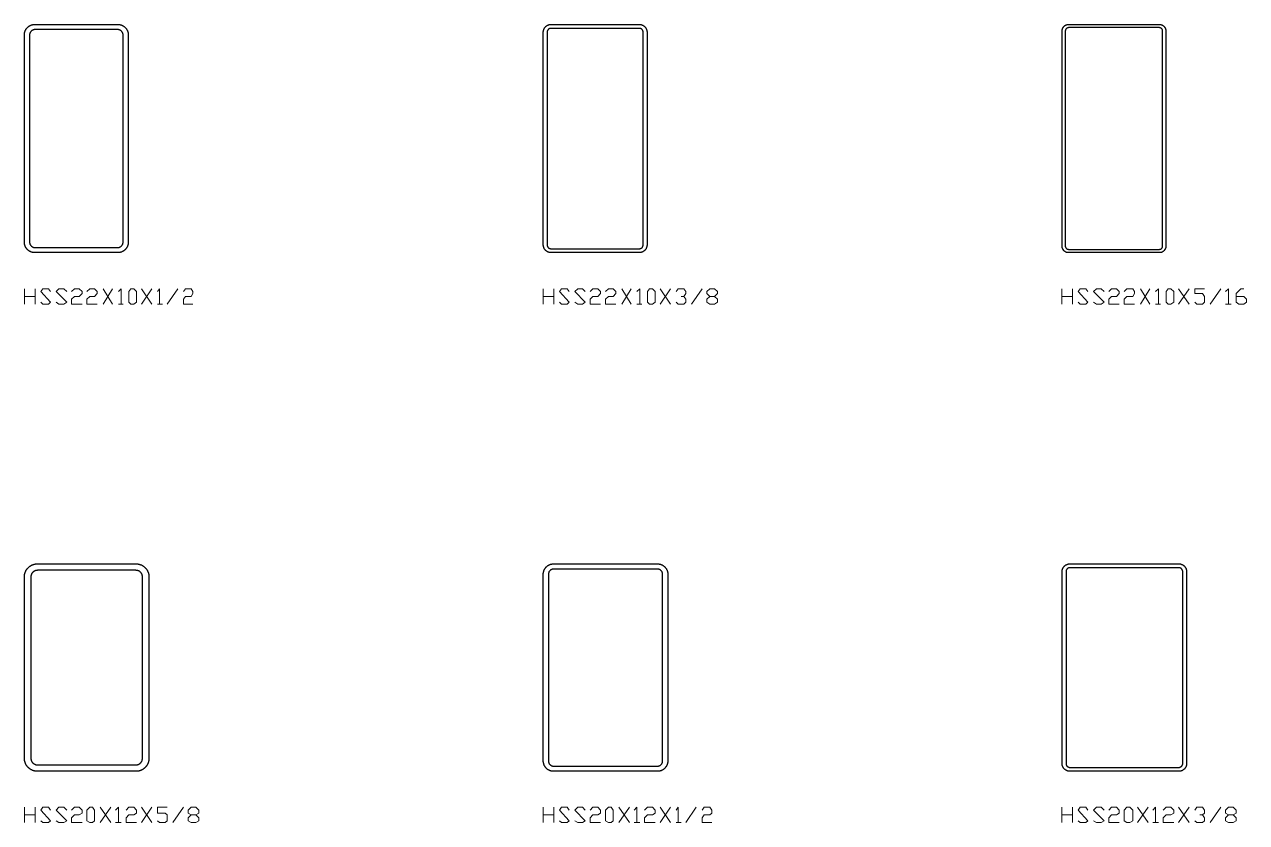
# Model space of a CAD drawing. Header units: inches. Extents: x 0 to 975, y -1305 to 34.
# Drawn here: x 500 to 617.8, y -204.9 to -128 of the extents above; entities that cross this region are included whole.
import ezdxf

# ---------------------------------------------------------------- set-up
doc = ezdxf.new("R2010")
doc.units = ezdxf.units.IN
doc.header["$MEASUREMENT"] = 0
doc.layers.add('AISC_STEEL', color=7, linetype='Continuous')

msp = doc.modelspace()

# ---------------------------------------------------------------- linework, layer by layer
at = {"color": 3, "lineweight": 0}
for p, q in [((500.01, -154.96), (500.01, -153.48)), ((500.01, -154.22), (501.03, -154.22)), ((501.03, -153.48), (501.03, -154.96)), ((507.58, -153.48), (508.5, -154.96)), ((507.58, -154.96), (508.5, -153.48)), ((511.27, -153.48), (512.28, -154.96)), ((511.27, -154.96), (512.28, -153.48)), ((513.76, -154.96), (514.77, -153.48)), ((550, -154.96), (550, -153.48)), ((550, -154.22), (551.01, -154.22)), ((551.01, -153.48), (551.01, -154.96)), ((557.56, -153.48), (558.48, -154.96)), ((557.56, -154.96), (558.48, -153.48)), ((561.25, -153.48), (562.26, -154.96)), ((561.25, -154.96), (562.26, -153.48)), ((564.29, -154.96), (565.3, -153.48)), ((599.98, -154.96), (599.98, -153.48)), ((599.98, -154.22), (600.99, -154.22)), ((600.99, -153.48), (600.99, -154.96)), ((607.54, -153.48), (608.46, -154.96)), ((607.54, -154.96), (608.46, -153.48)), ((611.23, -153.48), (612.24, -154.96)), ((611.23, -154.96), (612.24, -153.48)), ((614.27, -154.96), (615.29, -153.48)), ((509.05, -154.96), (509.51, -154.96)), ((510.25, -154.96), (510.25, -154.96)), ((512.83, -154.96), (513.29, -154.96)), ((559.03, -154.96), (559.49, -154.96)), ((560.23, -154.96), (560.23, -154.96)), ((609.01, -154.96), (609.48, -154.96)), ((610.21, -154.96), (610.21, -154.96)), ((615.75, -154.96), (616.3, -154.96)), ((500.01, -204.94), (500.01, -203.47)), ((501.03, -203.47), (501.03, -204.94)), ((507.3, -203.47), (508.31, -204.94)), ((507.3, -204.94), (508.31, -203.47)), ((511.27, -203.47), (512.28, -204.94)), ((511.27, -204.94), (512.28, -203.47)), ((514.31, -204.94), (515.32, -203.47)), ((550, -204.94), (550, -203.47)), ((551.01, -203.47), (551.01, -204.94)), ((557.28, -203.47), (558.3, -204.94)), ((557.28, -204.94), (558.3, -203.47)), ((561.25, -203.47), (562.26, -204.94)), ((561.25, -204.94), (562.26, -203.47)), ((563.74, -204.94), (564.75, -203.47)), ((599.98, -204.94), (599.98, -203.47)), ((600.99, -203.47), (600.99, -204.94)), ((607.26, -203.47), (608.28, -204.94)), ((607.26, -204.94), (608.28, -203.47)), ((611.23, -203.47), (612.24, -204.94)), ((611.23, -204.94), (612.24, -203.47)), ((614.27, -204.94), (615.29, -203.47)), ((500.01, -204.2), (501.03, -204.2)), ((550, -204.2), (551.01, -204.2)), ((599.98, -204.2), (600.99, -204.2)), ((506.29, -204.94), (506.29, -204.94)), ((508.78, -204.94), (509.33, -204.94)), ((556.27, -204.94), (556.27, -204.94)), ((558.76, -204.94), (559.31, -204.94)), ((562.81, -204.94), (563.28, -204.94)), ((606.25, -204.94), (606.25, -204.94)), ((608.74, -204.94), (609.29, -204.94))]:
    msp.add_line(p, q, dxfattribs=at)
for points in [[(501.58, -154.77), (501.77, -154.96), (502.32, -154.96), (502.5, -154.77), (501.58, -153.76), (501.77, -153.48), (502.32, -153.48), (502.5, -153.76)], [(503.06, -154.77), (503.33, -154.96), (503.8, -154.96), (504.07, -154.77), (503.06, -153.76), (503.33, -153.48), (503.8, -153.48), (504.07, -153.76)], [(504.53, -153.76), (504.81, -153.48), (505.27, -153.48), (505.55, -153.76), (505.55, -153.94), (505.27, -154.22), (504.81, -154.22), (504.53, -154.5), (504.53, -154.96), (505.55, -154.96)], [(506.01, -153.76), (506.29, -153.48), (506.75, -153.48), (507.02, -153.76), (507.02, -153.94), (506.75, -154.22), (506.29, -154.22), (506.01, -154.5), (506.01, -154.96), (507.02, -154.96)], [(509.05, -153.76), (509.33, -153.48), (509.33, -154.96)], [(512.83, -153.76), (513.02, -153.48), (513.02, -154.96)], [(515.32, -153.76), (515.51, -153.48), (516.06, -153.48), (516.24, -153.76), (516.24, -153.94), (516.06, -154.22), (515.51, -154.22), (515.32, -154.5), (515.32, -154.96), (516.24, -154.96)], [(551.56, -154.77), (551.75, -154.96), (552.3, -154.96), (552.49, -154.77), (551.56, -153.76), (551.75, -153.48), (552.3, -153.48), (552.49, -153.76)], [(553.04, -154.77), (553.32, -154.96), (553.78, -154.96), (554.05, -154.77), (553.04, -153.76), (553.32, -153.48), (553.78, -153.48), (554.05, -153.76)], [(554.51, -153.76), (554.79, -153.48), (555.25, -153.48), (555.53, -153.76), (555.53, -153.94), (555.25, -154.22), (554.79, -154.22), (554.51, -154.5), (554.51, -154.96), (555.53, -154.96)], [(555.99, -153.76), (556.27, -153.48), (556.73, -153.48), (557, -153.76), (557, -153.94), (556.73, -154.22), (556.27, -154.22), (555.99, -154.5), (555.99, -154.96), (557, -154.96)], [(559.03, -153.76), (559.31, -153.48), (559.31, -154.96)], [(562.81, -153.76), (563, -153.48), (563.55, -153.48), (563.74, -153.76), (563.74, -153.94), (563.55, -154.22), (563.28, -154.22)], [(563.55, -154.22), (563.74, -154.5), (563.74, -154.77), (563.55, -154.96), (563, -154.96), (562.81, -154.77)], [(566.5, -154.22), (566.78, -154.5), (566.78, -154.77), (566.5, -154.96), (566.04, -154.96), (565.77, -154.77), (565.77, -154.5), (566.04, -154.22), (566.5, -154.22), (566.78, -153.94), (566.78, -153.76), (566.5, -153.48), (566.04, -153.48), (565.77, -153.76), (565.77, -153.94), (566.04, -154.22)], [(601.55, -154.77), (601.73, -154.96), (602.28, -154.96), (602.47, -154.77), (601.55, -153.76), (601.73, -153.48), (602.28, -153.48), (602.47, -153.76)], [(603.02, -154.77), (603.3, -154.96), (603.76, -154.96), (604.04, -154.77), (603.02, -153.76), (603.3, -153.48), (603.76, -153.48), (604.04, -153.76)], [(604.5, -153.76), (604.77, -153.48), (605.23, -153.48), (605.51, -153.76), (605.51, -153.94), (605.23, -154.22), (604.77, -154.22), (604.5, -154.5), (604.5, -154.96), (605.51, -154.96)], [(605.97, -153.76), (606.25, -153.48), (606.8, -153.48), (606.99, -153.76), (606.99, -153.94), (606.8, -154.22), (606.25, -154.22), (605.97, -154.5), (605.97, -154.96), (606.99, -154.96)], [(609.01, -153.76), (609.29, -153.48), (609.29, -154.96)], [(612.8, -154.77), (612.98, -154.96), (613.53, -154.96), (613.72, -154.77), (613.72, -154.22), (613.53, -153.94), (612.8, -153.94), (612.8, -153.48), (613.72, -153.48)], [(615.75, -153.76), (616.02, -153.48), (616.02, -154.96)], [(616.76, -154.22), (617.5, -154.22), (617.78, -154.5), (617.78, -154.77), (617.5, -154.96), (617.04, -154.96), (616.76, -154.77), (616.76, -153.94), (617.22, -153.48), (617.5, -153.48)], [(501.58, -204.76), (501.77, -204.94), (502.32, -204.94), (502.5, -204.76), (501.58, -203.74), (501.77, -203.47), (502.32, -203.47), (502.5, -203.74)], [(503.06, -204.76), (503.33, -204.94), (503.8, -204.94), (504.07, -204.76), (503.06, -203.74), (503.33, -203.47), (503.8, -203.47), (504.07, -203.74)], [(504.53, -203.74), (504.81, -203.47), (505.27, -203.47), (505.55, -203.74), (505.55, -204.02), (505.27, -204.2), (504.81, -204.2), (504.53, -204.48), (504.53, -204.94), (505.55, -204.94)], [(508.78, -203.74), (509.05, -203.47), (509.05, -204.94)], [(509.79, -203.74), (510.07, -203.47), (510.53, -203.47), (510.8, -203.74), (510.8, -204.02), (510.53, -204.2), (510.07, -204.2), (509.79, -204.48), (509.79, -204.94), (510.8, -204.94)], [(512.83, -204.76), (513.02, -204.94), (513.57, -204.94), (513.76, -204.76), (513.76, -204.2), (513.57, -204.02), (512.83, -204.02), (512.83, -203.47), (513.76, -203.47)], [(516.52, -204.2), (516.8, -204.48), (516.8, -204.76), (516.52, -204.94), (516.06, -204.94), (515.78, -204.76), (515.78, -204.48), (516.06, -204.2), (516.52, -204.2), (516.8, -204.02), (516.8, -203.74), (516.52, -203.47), (516.06, -203.47), (515.78, -203.74), (515.78, -204.02), (516.06, -204.2)], [(551.56, -204.76), (551.75, -204.94), (552.3, -204.94), (552.49, -204.76), (551.56, -203.74), (551.75, -203.47), (552.3, -203.47), (552.49, -203.74)], [(553.04, -204.76), (553.32, -204.94), (553.78, -204.94), (554.05, -204.76), (553.04, -203.74), (553.32, -203.47), (553.78, -203.47), (554.05, -203.74)], [(554.51, -203.74), (554.79, -203.47), (555.25, -203.47), (555.53, -203.74), (555.53, -204.02), (555.25, -204.2), (554.79, -204.2), (554.51, -204.48), (554.51, -204.94), (555.53, -204.94)], [(558.76, -203.74), (559.03, -203.47), (559.03, -204.94)], [(559.77, -203.74), (560.05, -203.47), (560.51, -203.47), (560.79, -203.74), (560.79, -204.02), (560.51, -204.2), (560.05, -204.2), (559.77, -204.48), (559.77, -204.94), (560.79, -204.94)], [(562.81, -203.74), (563, -203.47), (563, -204.94)], [(565.3, -203.74), (565.49, -203.47), (566.04, -203.47), (566.23, -203.74), (566.23, -204.02), (566.04, -204.2), (565.49, -204.2), (565.3, -204.48), (565.3, -204.94), (566.23, -204.94)], [(601.55, -204.76), (601.73, -204.94), (602.28, -204.94), (602.47, -204.76), (601.55, -203.74), (601.73, -203.47), (602.28, -203.47), (602.47, -203.74)], [(603.02, -204.76), (603.3, -204.94), (603.76, -204.94), (604.04, -204.76), (603.02, -203.74), (603.3, -203.47), (603.76, -203.47), (604.04, -203.74)], [(604.5, -203.74), (604.77, -203.47), (605.23, -203.47), (605.51, -203.74), (605.51, -204.02), (605.23, -204.2), (604.77, -204.2), (604.5, -204.48), (604.5, -204.94), (605.51, -204.94)], [(608.74, -203.74), (609.01, -203.47), (609.01, -204.94)], [(609.75, -203.74), (610.03, -203.47), (610.49, -203.47), (610.77, -203.74), (610.77, -204.02), (610.49, -204.2), (610.03, -204.2), (609.75, -204.48), (609.75, -204.94), (610.77, -204.94)], [(612.8, -203.74), (612.98, -203.47), (613.53, -203.47), (613.72, -203.74), (613.72, -204.02), (613.53, -204.2), (613.26, -204.2)], [(616.48, -204.2), (616.76, -204.48), (616.76, -204.76), (616.48, -204.94), (616.02, -204.94), (615.75, -204.76), (615.75, -204.48), (616.02, -204.2), (616.48, -204.2), (616.76, -204.02), (616.76, -203.74), (616.48, -203.47), (616.02, -203.47), (615.75, -203.74), (615.75, -204.02), (616.02, -204.2)], [(613.53, -204.2), (613.72, -204.48), (613.72, -204.76), (613.53, -204.94), (612.98, -204.94), (612.8, -204.76)]]:
    msp.add_lwpolyline(points, dxfattribs=at)
for points in [[(510.25, -154.96), (510.07, -154.77), (510.07, -153.76), (510.25, -153.48), (510.53, -153.48), (510.8, -153.76), (510.8, -154.77), (510.53, -154.96)], [(560.23, -154.96), (560.05, -154.77), (560.05, -153.76), (560.23, -153.48), (560.51, -153.48), (560.79, -153.76), (560.79, -154.77), (560.51, -154.96)], [(610.21, -154.96), (610.03, -154.77), (610.03, -153.76), (610.21, -153.48), (610.49, -153.48), (610.77, -153.76), (610.77, -154.77), (610.49, -154.96)], [(506.29, -204.94), (506.01, -204.76), (506.01, -203.74), (506.29, -203.47), (506.56, -203.47), (506.75, -203.74), (506.75, -204.76), (506.56, -204.94)], [(556.27, -204.94), (555.99, -204.76), (555.99, -203.74), (556.27, -203.47), (556.54, -203.47), (556.73, -203.74), (556.73, -204.76), (556.54, -204.94)], [(606.25, -204.94), (605.97, -204.76), (605.97, -203.74), (606.25, -203.47), (606.53, -203.47), (606.8, -203.74), (606.8, -204.76), (606.53, -204.94)]]:
    msp.add_lwpolyline(points, close=True, dxfattribs=at)
at = {"layer": 'AISC_STEEL'}
for points in [[(509, -128), (509.03, -128), (509.06, -128), (509.09, -128), (509.12, -128.01), (509.15, -128.01), (509.18, -128.02), (509.21, -128.02), (509.23, -128.03), (509.26, -128.04), (509.29, -128.04), (509.32, -128.05), (509.35, -128.06), (509.38, -128.07), (509.4, -128.08), (509.43, -128.1), (509.46, -128.11), (509.48, -128.12), (509.51, -128.14), (509.53, -128.15), (509.56, -128.17), (509.58, -128.19), (509.61, -128.21), (509.63, -128.22), (509.65, -128.24), (509.67, -128.26), (509.7, -128.28), (509.72, -128.3), (509.74, -128.33), (509.76, -128.35), (509.78, -128.37), (509.79, -128.39), (509.81, -128.42), (509.83, -128.44), (509.85, -128.47), (509.86, -128.49), (509.88, -128.52), (509.89, -128.54), (509.9, -128.57), (509.92, -128.6), (509.93, -128.62), (509.94, -128.65), (509.95, -128.68), (509.96, -128.71), (509.96, -128.74), (509.97, -128.77), (509.98, -128.79), (509.98, -128.82), (509.99, -128.85), (509.99, -128.88), (510, -128.91), (510, -128.94), (510, -128.97), (510, -129), (510, -149), (510, -149.03), (510, -149.06), (510, -149.09), (509.99, -149.12), (509.99, -149.15), (509.98, -149.18), (509.98, -149.21), (509.97, -149.23), (509.96, -149.26), (509.96, -149.29), (509.95, -149.32), (509.94, -149.35), (509.93, -149.38), (509.92, -149.4), (509.9, -149.43), (509.89, -149.46), (509.88, -149.48), (509.86, -149.51), (509.85, -149.53), (509.83, -149.56), (509.81, -149.58), (509.79, -149.61), (509.78, -149.63), (509.76, -149.65), (509.74, -149.67), (509.72, -149.7), (509.7, -149.72), (509.67, -149.74), (509.65, -149.76), (509.63, -149.78), (509.61, -149.79), (509.58, -149.81), (509.56, -149.83), (509.53, -149.85), (509.51, -149.86), (509.48, -149.88), (509.46, -149.89), (509.43, -149.9), (509.4, -149.92), (509.38, -149.93), (509.35, -149.94), (509.32, -149.95), (509.29, -149.96), (509.26, -149.96), (509.23, -149.97), (509.21, -149.98), (509.18, -149.98), (509.15, -149.99), (509.12, -149.99), (509.09, -150), (509.06, -150), (509.03, -150), (509, -150), (501, -150), (500.97, -150), (500.94, -150), (500.91, -150), (500.88, -149.99), (500.85, -149.99), (500.82, -149.98), (500.79, -149.98), (500.77, -149.97), (500.74, -149.96), (500.71, -149.96), (500.68, -149.95), (500.65, -149.94), (500.62, -149.93), (500.6, -149.92), (500.57, -149.9), (500.54, -149.89), (500.52, -149.88), (500.49, -149.86), (500.47, -149.85), (500.44, -149.83), (500.42, -149.81), (500.39, -149.79), (500.37, -149.78), (500.35, -149.76), (500.33, -149.74), (500.3, -149.72), (500.28, -149.7), (500.26, -149.67), (500.24, -149.65), (500.22, -149.63), (500.21, -149.61), (500.19, -149.58), (500.17, -149.56), (500.15, -149.53), (500.14, -149.51), (500.12, -149.48), (500.11, -149.46), (500.1, -149.43), (500.08, -149.4), (500.07, -149.38), (500.06, -149.35), (500.05, -149.32), (500.04, -149.29), (500.04, -149.26), (500.03, -149.23), (500.02, -149.21), (500.02, -149.18), (500.01, -149.15), (500.01, -149.12), (500, -149.09), (500, -149.06), (500, -149.03), (500, -149), (500, -129), (500, -128.97), (500, -128.94), (500, -128.91), (500.01, -128.88), (500.01, -128.85), (500.02, -128.82), (500.02, -128.79), (500.03, -128.77), (500.04, -128.74), (500.04, -128.71), (500.05, -128.68), (500.06, -128.65), (500.07, -128.62), (500.08, -128.6), (500.1, -128.57), (500.11, -128.54), (500.12, -128.52), (500.14, -128.49), (500.15, -128.47), (500.17, -128.44), (500.19, -128.42), (500.21, -128.39), (500.22, -128.37), (500.24, -128.35), (500.26, -128.33), (500.28, -128.3), (500.3, -128.28), (500.33, -128.26), (500.35, -128.24), (500.37, -128.22), (500.39, -128.21), (500.42, -128.19), (500.44, -128.17), (500.47, -128.15), (500.49, -128.14), (500.52, -128.12), (500.54, -128.11), (500.57, -128.1), (500.6, -128.08), (500.62, -128.07), (500.65, -128.06), (500.68, -128.05), (500.71, -128.04), (500.74, -128.04), (500.77, -128.03), (500.79, -128.02), (500.82, -128.02), (500.85, -128.01), (500.88, -128.01), (500.91, -128), (500.94, -128), (500.97, -128), (501, -128)], [(559.25, -128), (559.28, -128), (559.31, -128), (559.34, -128.01), (559.37, -128.01), (559.4, -128.01), (559.43, -128.02), (559.45, -128.03), (559.48, -128.04), (559.51, -128.05), (559.54, -128.06), (559.56, -128.07), (559.59, -128.08), (559.62, -128.1), (559.64, -128.11), (559.67, -128.13), (559.69, -128.14), (559.71, -128.16), (559.74, -128.18), (559.76, -128.2), (559.78, -128.22), (559.8, -128.24), (559.82, -128.26), (559.84, -128.29), (559.86, -128.31), (559.87, -128.33), (559.89, -128.36), (559.9, -128.38), (559.92, -128.41), (559.93, -128.44), (559.94, -128.46), (559.95, -128.49), (559.96, -128.52), (559.97, -128.55), (559.98, -128.57), (559.99, -128.6), (559.99, -128.63), (559.99, -128.66), (560, -128.69), (560, -128.72), (560, -128.75), (560, -149.25), (560, -149.28), (560, -149.31), (559.99, -149.34), (559.99, -149.37), (559.99, -149.4), (559.98, -149.43), (559.97, -149.45), (559.96, -149.48), (559.95, -149.51), (559.94, -149.54), (559.93, -149.56), (559.92, -149.59), (559.9, -149.62), (559.89, -149.64), (559.87, -149.67), (559.86, -149.69), (559.84, -149.71), (559.82, -149.74), (559.8, -149.76), (559.78, -149.78), (559.76, -149.8), (559.74, -149.82), (559.71, -149.84), (559.69, -149.86), (559.67, -149.87), (559.64, -149.89), (559.62, -149.9), (559.59, -149.92), (559.56, -149.93), (559.54, -149.94), (559.51, -149.95), (559.48, -149.96), (559.45, -149.97), (559.43, -149.98), (559.4, -149.99), (559.37, -149.99), (559.34, -149.99), (559.31, -150), (559.28, -150), (559.25, -150), (550.75, -150), (550.72, -150), (550.69, -150), (550.66, -149.99), (550.63, -149.99), (550.6, -149.99), (550.57, -149.98), (550.55, -149.97), (550.52, -149.96), (550.49, -149.95), (550.46, -149.94), (550.44, -149.93), (550.41, -149.92), (550.38, -149.9), (550.36, -149.89), (550.33, -149.87), (550.31, -149.86), (550.29, -149.84), (550.26, -149.82), (550.24, -149.8), (550.22, -149.78), (550.2, -149.76), (550.18, -149.74), (550.16, -149.71), (550.14, -149.69), (550.13, -149.67), (550.11, -149.64), (550.1, -149.62), (550.08, -149.59), (550.07, -149.56), (550.06, -149.54), (550.05, -149.51), (550.04, -149.48), (550.03, -149.45), (550.02, -149.43), (550.01, -149.4), (550.01, -149.37), (550.01, -149.34), (550, -149.31), (550, -149.28), (550, -149.25), (550, -128.75), (550, -128.72), (550, -128.69), (550.01, -128.66), (550.01, -128.63), (550.01, -128.6), (550.02, -128.57), (550.03, -128.55), (550.04, -128.52), (550.05, -128.49), (550.06, -128.46), (550.07, -128.44), (550.08, -128.41), (550.1, -128.38), (550.11, -128.36), (550.13, -128.33), (550.14, -128.31), (550.16, -128.29), (550.18, -128.26), (550.2, -128.24), (550.22, -128.22), (550.24, -128.2), (550.26, -128.18), (550.29, -128.16), (550.31, -128.14), (550.33, -128.13), (550.36, -128.11), (550.38, -128.1), (550.41, -128.08), (550.44, -128.07), (550.46, -128.06), (550.49, -128.05), (550.52, -128.04), (550.55, -128.03), (550.57, -128.02), (550.6, -128.01), (550.63, -128.01), (550.66, -128.01), (550.69, -128), (550.72, -128), (550.75, -128)], [(550.75, -128.38), (550.72, -128.38), (550.69, -128.38), (550.66, -128.39), (550.63, -128.39), (550.61, -128.4), (550.58, -128.42), (550.55, -128.43), (550.53, -128.45), (550.51, -128.46), (550.48, -128.48), (550.46, -128.51), (550.45, -128.53), (550.43, -128.55), (550.42, -128.58), (550.4, -128.61), (550.39, -128.63), (550.39, -128.66), (550.38, -128.69), (550.38, -128.72), (550.38, -128.75), (550.38, -149.25), (550.38, -149.28), (550.38, -149.31), (550.39, -149.34), (550.39, -149.37), (550.4, -149.39), (550.42, -149.42), (550.43, -149.45), (550.45, -149.47), (550.46, -149.49), (550.48, -149.52), (550.51, -149.54), (550.53, -149.55), (550.55, -149.57), (550.58, -149.58), (550.61, -149.6), (550.63, -149.61), (550.66, -149.61), (550.69, -149.62), (550.72, -149.62), (550.75, -149.62), (559.25, -149.62), (559.28, -149.62), (559.31, -149.62), (559.34, -149.61), (559.37, -149.61), (559.39, -149.6), (559.42, -149.58), (559.45, -149.57), (559.47, -149.55), (559.49, -149.54), (559.52, -149.52), (559.54, -149.49), (559.55, -149.47), (559.57, -149.45), (559.58, -149.42), (559.6, -149.39), (559.61, -149.37), (559.61, -149.34), (559.62, -149.31), (559.62, -149.28), (559.62, -149.25), (559.62, -128.75), (559.62, -128.72), (559.62, -128.69), (559.61, -128.66), (559.61, -128.63), (559.6, -128.61), (559.58, -128.58), (559.57, -128.55), (559.55, -128.53), (559.54, -128.51), (559.52, -128.48), (559.49, -128.46), (559.47, -128.45), (559.45, -128.43), (559.42, -128.42), (559.39, -128.4), (559.37, -128.39), (559.34, -128.39), (559.31, -128.38), (559.28, -128.38), (559.25, -128.38)], [(609.38, -128), (609.4, -128), (609.43, -128), (609.46, -128.01), (609.49, -128.01), (609.52, -128.02), (609.55, -128.03), (609.58, -128.03), (609.61, -128.04), (609.63, -128.06), (609.66, -128.07), (609.69, -128.08), (609.71, -128.1), (609.74, -128.12), (609.76, -128.13), (609.78, -128.15), (609.81, -128.17), (609.83, -128.19), (609.85, -128.22), (609.87, -128.24), (609.88, -128.26), (609.9, -128.29), (609.92, -128.31), (609.93, -128.34), (609.94, -128.37), (609.96, -128.39), (609.97, -128.42), (609.97, -128.45), (609.98, -128.48), (609.99, -128.51), (609.99, -128.54), (610, -128.57), (610, -128.6), (610, -128.62), (610, -149.38), (610, -149.4), (610, -149.43), (609.99, -149.46), (609.99, -149.49), (609.98, -149.52), (609.97, -149.55), (609.97, -149.58), (609.96, -149.61), (609.94, -149.63), (609.93, -149.66), (609.92, -149.69), (609.9, -149.71), (609.88, -149.74), (609.87, -149.76), (609.85, -149.78), (609.83, -149.81), (609.81, -149.83), (609.78, -149.85), (609.76, -149.87), (609.74, -149.88), (609.71, -149.9), (609.69, -149.92), (609.66, -149.93), (609.63, -149.94), (609.61, -149.96), (609.58, -149.97), (609.55, -149.97), (609.52, -149.98), (609.49, -149.99), (609.46, -149.99), (609.43, -150), (609.4, -150), (609.38, -150), (600.62, -150), (600.6, -150), (600.57, -150), (600.54, -149.99), (600.51, -149.99), (600.48, -149.98), (600.45, -149.97), (600.42, -149.97), (600.39, -149.96), (600.37, -149.94), (600.34, -149.93), (600.31, -149.92), (600.29, -149.9), (600.26, -149.88), (600.24, -149.87), (600.22, -149.85), (600.19, -149.83), (600.17, -149.81), (600.15, -149.78), (600.13, -149.76), (600.12, -149.74), (600.1, -149.71), (600.08, -149.69), (600.07, -149.66), (600.06, -149.63), (600.04, -149.61), (600.03, -149.58), (600.03, -149.55), (600.02, -149.52), (600.01, -149.49), (600.01, -149.46), (600, -149.43), (600, -149.4), (600, -149.38), (600, -128.62), (600, -128.6), (600, -128.57), (600.01, -128.54), (600.01, -128.51), (600.02, -128.48), (600.03, -128.45), (600.03, -128.42), (600.04, -128.39), (600.06, -128.37), (600.07, -128.34), (600.08, -128.31), (600.1, -128.29), (600.12, -128.26), (600.13, -128.24), (600.15, -128.22), (600.17, -128.19), (600.19, -128.17), (600.22, -128.15), (600.24, -128.13), (600.26, -128.12), (600.29, -128.1), (600.31, -128.08), (600.34, -128.07), (600.37, -128.06), (600.39, -128.04), (600.42, -128.03), (600.45, -128.03), (600.48, -128.02), (600.51, -128.01), (600.54, -128.01), (600.57, -128), (600.6, -128), (600.62, -128)], [(600.62, -128.31), (600.6, -128.31), (600.57, -128.32), (600.54, -128.32), (600.51, -128.33), (600.49, -128.35), (600.46, -128.36), (600.44, -128.38), (600.41, -128.39), (600.39, -128.41), (600.38, -128.44), (600.36, -128.46), (600.35, -128.49), (600.33, -128.51), (600.32, -128.54), (600.32, -128.57), (600.31, -128.6), (600.31, -128.62), (600.31, -149.38), (600.31, -149.4), (600.32, -149.43), (600.32, -149.46), (600.33, -149.49), (600.35, -149.51), (600.36, -149.54), (600.38, -149.56), (600.39, -149.59), (600.41, -149.61), (600.44, -149.62), (600.46, -149.64), (600.49, -149.65), (600.51, -149.67), (600.54, -149.68), (600.57, -149.68), (600.6, -149.69), (600.62, -149.69), (609.38, -149.69), (609.4, -149.69), (609.43, -149.68), (609.46, -149.68), (609.49, -149.67), (609.51, -149.65), (609.54, -149.64), (609.56, -149.62), (609.59, -149.61), (609.61, -149.59), (609.62, -149.56), (609.64, -149.54), (609.65, -149.51), (609.67, -149.49), (609.68, -149.46), (609.68, -149.43), (609.69, -149.4), (609.69, -149.38), (609.69, -128.62), (609.69, -128.6), (609.68, -128.57), (609.68, -128.54), (609.67, -128.51), (609.65, -128.49), (609.64, -128.46), (609.62, -128.44), (609.61, -128.41), (609.59, -128.39), (609.56, -128.38), (609.54, -128.36), (609.51, -128.35), (609.49, -128.33), (609.46, -128.32), (609.43, -128.32), (609.4, -128.31), (609.38, -128.31)], [(501, -128.5), (500.97, -128.5), (500.94, -128.5), (500.91, -128.51), (500.88, -128.51), (500.86, -128.52), (500.83, -128.53), (500.8, -128.54), (500.78, -128.55), (500.75, -128.57), (500.73, -128.58), (500.7, -128.6), (500.68, -128.62), (500.66, -128.64), (500.64, -128.66), (500.62, -128.68), (500.6, -128.7), (500.58, -128.73), (500.57, -128.75), (500.55, -128.78), (500.54, -128.8), (500.53, -128.83), (500.52, -128.86), (500.51, -128.88), (500.51, -128.91), (500.5, -128.94), (500.5, -128.97), (500.5, -129), (500.5, -149), (500.5, -149.03), (500.5, -149.06), (500.51, -149.09), (500.51, -149.12), (500.52, -149.14), (500.53, -149.17), (500.54, -149.2), (500.55, -149.22), (500.57, -149.25), (500.58, -149.27), (500.6, -149.3), (500.62, -149.32), (500.64, -149.34), (500.66, -149.36), (500.68, -149.38), (500.7, -149.4), (500.73, -149.42), (500.75, -149.43), (500.78, -149.45), (500.8, -149.46), (500.83, -149.47), (500.86, -149.48), (500.88, -149.49), (500.91, -149.49), (500.94, -149.5), (500.97, -149.5), (501, -149.5), (509, -149.5), (509.03, -149.5), (509.06, -149.5), (509.09, -149.49), (509.12, -149.49), (509.14, -149.48), (509.17, -149.47), (509.2, -149.46), (509.22, -149.45), (509.25, -149.43), (509.27, -149.42), (509.3, -149.4), (509.32, -149.38), (509.34, -149.36), (509.36, -149.34), (509.38, -149.32), (509.4, -149.3), (509.42, -149.27), (509.43, -149.25), (509.45, -149.22), (509.46, -149.2), (509.47, -149.17), (509.48, -149.14), (509.49, -149.12), (509.49, -149.09), (509.5, -149.06), (509.5, -149.03), (509.5, -149), (509.5, -129), (509.5, -128.97), (509.5, -128.94), (509.49, -128.91), (509.49, -128.88), (509.48, -128.86), (509.47, -128.83), (509.46, -128.8), (509.45, -128.78), (509.43, -128.75), (509.42, -128.73), (509.4, -128.7), (509.38, -128.68), (509.36, -128.66), (509.34, -128.64), (509.32, -128.62), (509.3, -128.6), (509.27, -128.58), (509.25, -128.57), (509.22, -128.55), (509.2, -128.54), (509.17, -128.53), (509.14, -128.52), (509.12, -128.51), (509.09, -128.51), (509.06, -128.5), (509.03, -128.5), (509, -128.5)], [(510.75, -180), (510.78, -180), (510.81, -180), (510.84, -180), (510.87, -180.01), (510.9, -180.01), (510.93, -180.01), (510.96, -180.02), (510.99, -180.02), (511.02, -180.03), (511.04, -180.04), (511.07, -180.04), (511.1, -180.05), (511.13, -180.06), (511.16, -180.07), (511.19, -180.08), (511.21, -180.09), (511.24, -180.1), (511.27, -180.11), (511.3, -180.13), (511.32, -180.14), (511.35, -180.15), (511.38, -180.17), (511.4, -180.18), (511.43, -180.2), (511.45, -180.21), (511.48, -180.23), (511.5, -180.25), (511.52, -180.27), (511.55, -180.29), (511.57, -180.31), (511.59, -180.33), (511.61, -180.35), (511.63, -180.37), (511.65, -180.39), (511.67, -180.41), (511.69, -180.43), (511.71, -180.45), (511.73, -180.48), (511.75, -180.5), (511.77, -180.52), (511.79, -180.55), (511.8, -180.57), (511.82, -180.6), (511.83, -180.62), (511.85, -180.65), (511.86, -180.68), (511.87, -180.7), (511.89, -180.73), (511.9, -180.76), (511.91, -180.79), (511.92, -180.81), (511.93, -180.84), (511.94, -180.87), (511.95, -180.9), (511.96, -180.93), (511.96, -180.96), (511.97, -180.98), (511.98, -181.01), (511.98, -181.04), (511.99, -181.07), (511.99, -181.1), (511.99, -181.13), (512, -181.16), (512, -181.19), (512, -181.22), (512, -181.25), (512, -198.75), (512, -198.78), (512, -198.81), (512, -198.84), (511.99, -198.87), (511.99, -198.9), (511.99, -198.93), (511.98, -198.96), (511.98, -198.99), (511.97, -199.02), (511.96, -199.04), (511.96, -199.07), (511.95, -199.1), (511.94, -199.13), (511.93, -199.16), (511.92, -199.19), (511.91, -199.21), (511.9, -199.24), (511.89, -199.27), (511.87, -199.3), (511.86, -199.32), (511.85, -199.35), (511.83, -199.38), (511.82, -199.4), (511.8, -199.43), (511.79, -199.45), (511.77, -199.48), (511.75, -199.5), (511.73, -199.52), (511.71, -199.55), (511.69, -199.57), (511.67, -199.59), (511.65, -199.61), (511.63, -199.63), (511.61, -199.65), (511.59, -199.67), (511.57, -199.69), (511.55, -199.71), (511.52, -199.73), (511.5, -199.75), (511.48, -199.77), (511.45, -199.79), (511.43, -199.8), (511.4, -199.82), (511.38, -199.83), (511.35, -199.85), (511.32, -199.86), (511.3, -199.87), (511.27, -199.89), (511.24, -199.9), (511.21, -199.91), (511.19, -199.92), (511.16, -199.93), (511.13, -199.94), (511.1, -199.95), (511.07, -199.96), (511.04, -199.96), (511.02, -199.97), (510.99, -199.98), (510.96, -199.98), (510.93, -199.99), (510.9, -199.99), (510.87, -199.99), (510.84, -200), (510.81, -200), (510.78, -200), (510.75, -200), (501.25, -200), (501.22, -200), (501.19, -200), (501.16, -200), (501.13, -199.99), (501.1, -199.99), (501.07, -199.99), (501.04, -199.98), (501.01, -199.98), (500.98, -199.97), (500.96, -199.96), (500.93, -199.96), (500.9, -199.95), (500.87, -199.94), (500.84, -199.93), (500.81, -199.92), (500.79, -199.91), (500.76, -199.9), (500.73, -199.89), (500.7, -199.87), (500.68, -199.86), (500.65, -199.85), (500.62, -199.83), (500.6, -199.82), (500.57, -199.8), (500.55, -199.79), (500.52, -199.77), (500.5, -199.75), (500.48, -199.73), (500.45, -199.71), (500.43, -199.69), (500.41, -199.67), (500.39, -199.65), (500.37, -199.63), (500.35, -199.61), (500.33, -199.59), (500.31, -199.57), (500.29, -199.55), (500.27, -199.52), (500.25, -199.5), (500.23, -199.48), (500.21, -199.45), (500.2, -199.43), (500.18, -199.4), (500.17, -199.38), (500.15, -199.35), (500.14, -199.32), (500.13, -199.3), (500.11, -199.27), (500.1, -199.24), (500.09, -199.21), (500.08, -199.19), (500.07, -199.16), (500.06, -199.13), (500.05, -199.1), (500.04, -199.07), (500.04, -199.04), (500.03, -199.02), (500.02, -198.99), (500.02, -198.96), (500.01, -198.93), (500.01, -198.9), (500.01, -198.87), (500, -198.84), (500, -198.81), (500, -198.78), (500, -198.75), (500, -181.25), (500, -181.22), (500, -181.19), (500, -181.16), (500.01, -181.13), (500.01, -181.1), (500.01, -181.07), (500.02, -181.04), (500.02, -181.01), (500.03, -180.98), (500.04, -180.96), (500.04, -180.93), (500.05, -180.9), (500.06, -180.87), (500.07, -180.84), (500.08, -180.81), (500.09, -180.79), (500.1, -180.76), (500.11, -180.73), (500.13, -180.7), (500.14, -180.68), (500.15, -180.65), (500.17, -180.62), (500.18, -180.6), (500.2, -180.57), (500.21, -180.55), (500.23, -180.52), (500.25, -180.5), (500.27, -180.48), (500.29, -180.45), (500.31, -180.43), (500.33, -180.41), (500.35, -180.39), (500.37, -180.37), (500.39, -180.35), (500.41, -180.33), (500.43, -180.31), (500.45, -180.29), (500.48, -180.27), (500.5, -180.25), (500.52, -180.23), (500.55, -180.21), (500.57, -180.2), (500.6, -180.18), (500.62, -180.17), (500.65, -180.15), (500.68, -180.14), (500.7, -180.13), (500.73, -180.11), (500.76, -180.1), (500.79, -180.09), (500.81, -180.08), (500.84, -180.07), (500.87, -180.06), (500.9, -180.05), (500.93, -180.04), (500.96, -180.04), (500.98, -180.03), (501.01, -180.02), (501.04, -180.02), (501.07, -180.01), (501.1, -180.01), (501.13, -180.01), (501.16, -180), (501.19, -180), (501.22, -180), (501.25, -180)], [(561, -180), (561.03, -180), (561.06, -180), (561.09, -180), (561.12, -180.01), (561.15, -180.01), (561.18, -180.02), (561.21, -180.02), (561.23, -180.03), (561.26, -180.04), (561.29, -180.04), (561.32, -180.05), (561.35, -180.06), (561.38, -180.07), (561.4, -180.08), (561.43, -180.1), (561.46, -180.11), (561.48, -180.12), (561.51, -180.14), (561.53, -180.15), (561.56, -180.17), (561.58, -180.19), (561.61, -180.21), (561.63, -180.22), (561.65, -180.24), (561.67, -180.26), (561.7, -180.28), (561.72, -180.3), (561.74, -180.33), (561.76, -180.35), (561.78, -180.37), (561.79, -180.39), (561.81, -180.42), (561.83, -180.44), (561.85, -180.47), (561.86, -180.49), (561.88, -180.52), (561.89, -180.54), (561.9, -180.57), (561.92, -180.6), (561.93, -180.62), (561.94, -180.65), (561.95, -180.68), (561.96, -180.71), (561.96, -180.74), (561.97, -180.77), (561.98, -180.79), (561.98, -180.82), (561.99, -180.85), (561.99, -180.88), (562, -180.91), (562, -180.94), (562, -180.97), (562, -181), (562, -199), (562, -199.03), (562, -199.06), (562, -199.09), (561.99, -199.12), (561.99, -199.15), (561.98, -199.18), (561.98, -199.21), (561.97, -199.23), (561.96, -199.26), (561.96, -199.29), (561.95, -199.32), (561.94, -199.35), (561.93, -199.38), (561.92, -199.4), (561.9, -199.43), (561.89, -199.46), (561.88, -199.48), (561.86, -199.51), (561.85, -199.53), (561.83, -199.56), (561.81, -199.58), (561.79, -199.61), (561.78, -199.63), (561.76, -199.65), (561.74, -199.67), (561.72, -199.7), (561.7, -199.72), (561.67, -199.74), (561.65, -199.76), (561.63, -199.78), (561.61, -199.79), (561.58, -199.81), (561.56, -199.83), (561.53, -199.85), (561.51, -199.86), (561.48, -199.88), (561.46, -199.89), (561.43, -199.9), (561.4, -199.92), (561.38, -199.93), (561.35, -199.94), (561.32, -199.95), (561.29, -199.96), (561.26, -199.96), (561.23, -199.97), (561.21, -199.98), (561.18, -199.98), (561.15, -199.99), (561.12, -199.99), (561.09, -200), (561.06, -200), (561.03, -200), (561, -200), (551, -200), (550.97, -200), (550.94, -200), (550.91, -200), (550.88, -199.99), (550.85, -199.99), (550.82, -199.98), (550.79, -199.98), (550.77, -199.97), (550.74, -199.96), (550.71, -199.96), (550.68, -199.95), (550.65, -199.94), (550.62, -199.93), (550.6, -199.92), (550.57, -199.9), (550.54, -199.89), (550.52, -199.88), (550.49, -199.86), (550.47, -199.85), (550.44, -199.83), (550.42, -199.81), (550.39, -199.79), (550.37, -199.78), (550.35, -199.76), (550.33, -199.74), (550.3, -199.72), (550.28, -199.7), (550.26, -199.67), (550.24, -199.65), (550.22, -199.63), (550.21, -199.61), (550.19, -199.58), (550.17, -199.56), (550.15, -199.53), (550.14, -199.51), (550.12, -199.48), (550.11, -199.46), (550.1, -199.43), (550.08, -199.4), (550.07, -199.38), (550.06, -199.35), (550.05, -199.32), (550.04, -199.29), (550.04, -199.26), (550.03, -199.23), (550.02, -199.21), (550.02, -199.18), (550.01, -199.15), (550.01, -199.12), (550, -199.09), (550, -199.06), (550, -199.03), (550, -199), (550, -181), (550, -180.97), (550, -180.94), (550, -180.91), (550.01, -180.88), (550.01, -180.85), (550.02, -180.82), (550.02, -180.79), (550.03, -180.77), (550.04, -180.74), (550.04, -180.71), (550.05, -180.68), (550.06, -180.65), (550.07, -180.62), (550.08, -180.6), (550.1, -180.57), (550.11, -180.54), (550.12, -180.52), (550.14, -180.49), (550.15, -180.47), (550.17, -180.44), (550.19, -180.42), (550.21, -180.39), (550.22, -180.37), (550.24, -180.35), (550.26, -180.33), (550.28, -180.3), (550.3, -180.28), (550.33, -180.26), (550.35, -180.24), (550.37, -180.22), (550.39, -180.21), (550.42, -180.19), (550.44, -180.17), (550.47, -180.15), (550.49, -180.14), (550.52, -180.12), (550.54, -180.11), (550.57, -180.1), (550.6, -180.08), (550.62, -180.07), (550.65, -180.06), (550.68, -180.05), (550.71, -180.04), (550.74, -180.04), (550.77, -180.03), (550.79, -180.02), (550.82, -180.02), (550.85, -180.01), (550.88, -180.01), (550.91, -180), (550.94, -180), (550.97, -180), (551, -180)], [(611.25, -180), (611.28, -180), (611.31, -180), (611.34, -180.01), (611.37, -180.01), (611.4, -180.01), (611.43, -180.02), (611.45, -180.03), (611.48, -180.04), (611.51, -180.05), (611.54, -180.06), (611.56, -180.07), (611.59, -180.08), (611.62, -180.1), (611.64, -180.11), (611.67, -180.13), (611.69, -180.14), (611.71, -180.16), (611.74, -180.18), (611.76, -180.2), (611.78, -180.22), (611.8, -180.24), (611.82, -180.26), (611.84, -180.29), (611.86, -180.31), (611.87, -180.33), (611.89, -180.36), (611.9, -180.38), (611.92, -180.41), (611.93, -180.44), (611.94, -180.46), (611.95, -180.49), (611.96, -180.52), (611.97, -180.55), (611.98, -180.57), (611.99, -180.6), (611.99, -180.63), (611.99, -180.66), (612, -180.69), (612, -180.72), (612, -180.75), (612, -199.25), (612, -199.28), (612, -199.31), (611.99, -199.34), (611.99, -199.37), (611.99, -199.4), (611.98, -199.43), (611.97, -199.45), (611.96, -199.48), (611.95, -199.51), (611.94, -199.54), (611.93, -199.56), (611.92, -199.59), (611.9, -199.62), (611.89, -199.64), (611.87, -199.67), (611.86, -199.69), (611.84, -199.71), (611.82, -199.74), (611.8, -199.76), (611.78, -199.78), (611.76, -199.8), (611.74, -199.82), (611.71, -199.84), (611.69, -199.86), (611.67, -199.87), (611.64, -199.89), (611.62, -199.9), (611.59, -199.92), (611.56, -199.93), (611.54, -199.94), (611.51, -199.95), (611.48, -199.96), (611.45, -199.97), (611.43, -199.98), (611.4, -199.99), (611.37, -199.99), (611.34, -199.99), (611.31, -200), (611.28, -200), (611.25, -200), (600.75, -200), (600.72, -200), (600.69, -200), (600.66, -199.99), (600.63, -199.99), (600.6, -199.99), (600.57, -199.98), (600.55, -199.97), (600.52, -199.96), (600.49, -199.95), (600.46, -199.94), (600.44, -199.93), (600.41, -199.92), (600.38, -199.9), (600.36, -199.89), (600.33, -199.87), (600.31, -199.86), (600.29, -199.84), (600.26, -199.82), (600.24, -199.8), (600.22, -199.78), (600.2, -199.76), (600.18, -199.74), (600.16, -199.71), (600.14, -199.69), (600.13, -199.67), (600.11, -199.64), (600.1, -199.62), (600.08, -199.59), (600.07, -199.56), (600.06, -199.54), (600.05, -199.51), (600.04, -199.48), (600.03, -199.45), (600.02, -199.43), (600.01, -199.4), (600.01, -199.37), (600.01, -199.34), (600, -199.31), (600, -199.28), (600, -199.25), (600, -180.75), (600, -180.72), (600, -180.69), (600.01, -180.66), (600.01, -180.63), (600.01, -180.6), (600.02, -180.57), (600.03, -180.55), (600.04, -180.52), (600.05, -180.49), (600.06, -180.46), (600.07, -180.44), (600.08, -180.41), (600.1, -180.38), (600.11, -180.36), (600.13, -180.33), (600.14, -180.31), (600.16, -180.29), (600.18, -180.26), (600.2, -180.24), (600.22, -180.22), (600.24, -180.2), (600.26, -180.18), (600.29, -180.16), (600.31, -180.14), (600.33, -180.13), (600.36, -180.11), (600.38, -180.1), (600.41, -180.08), (600.44, -180.07), (600.46, -180.06), (600.49, -180.05), (600.52, -180.04), (600.55, -180.03), (600.57, -180.02), (600.6, -180.01), (600.63, -180.01), (600.66, -180.01), (600.69, -180), (600.72, -180), (600.75, -180)], [(501.25, -180.62), (501.22, -180.63), (501.19, -180.63), (501.16, -180.63), (501.13, -180.64), (501.1, -180.64), (501.07, -180.65), (501.05, -180.66), (501.02, -180.67), (500.99, -180.68), (500.96, -180.69), (500.94, -180.71), (500.91, -180.72), (500.89, -180.74), (500.86, -180.76), (500.84, -180.78), (500.82, -180.8), (500.8, -180.82), (500.78, -180.84), (500.76, -180.86), (500.74, -180.89), (500.72, -180.91), (500.71, -180.94), (500.69, -180.96), (500.68, -180.99), (500.67, -181.02), (500.66, -181.05), (500.65, -181.07), (500.64, -181.1), (500.64, -181.13), (500.63, -181.16), (500.63, -181.19), (500.63, -181.22), (500.62, -181.25), (500.62, -198.75), (500.63, -198.78), (500.63, -198.81), (500.63, -198.84), (500.64, -198.87), (500.64, -198.9), (500.65, -198.93), (500.66, -198.95), (500.67, -198.98), (500.68, -199.01), (500.69, -199.04), (500.71, -199.06), (500.72, -199.09), (500.74, -199.11), (500.76, -199.14), (500.78, -199.16), (500.8, -199.18), (500.82, -199.2), (500.84, -199.22), (500.86, -199.24), (500.89, -199.26), (500.91, -199.28), (500.94, -199.29), (500.96, -199.31), (500.99, -199.32), (501.02, -199.33), (501.05, -199.34), (501.07, -199.35), (501.1, -199.36), (501.13, -199.36), (501.16, -199.37), (501.19, -199.37), (501.22, -199.37), (501.25, -199.38), (510.75, -199.38), (510.78, -199.37), (510.81, -199.37), (510.84, -199.37), (510.87, -199.36), (510.9, -199.36), (510.93, -199.35), (510.95, -199.34), (510.98, -199.33), (511.01, -199.32), (511.04, -199.31), (511.06, -199.29), (511.09, -199.28), (511.11, -199.26), (511.14, -199.24), (511.16, -199.22), (511.18, -199.2), (511.2, -199.18), (511.22, -199.16), (511.24, -199.14), (511.26, -199.11), (511.28, -199.09), (511.29, -199.06), (511.31, -199.04), (511.32, -199.01), (511.33, -198.98), (511.34, -198.95), (511.35, -198.93), (511.36, -198.9), (511.36, -198.87), (511.37, -198.84), (511.37, -198.81), (511.37, -198.78), (511.38, -198.75), (511.38, -181.25), (511.37, -181.22), (511.37, -181.19), (511.37, -181.16), (511.36, -181.13), (511.36, -181.1), (511.35, -181.07), (511.34, -181.05), (511.33, -181.02), (511.32, -180.99), (511.31, -180.96), (511.29, -180.94), (511.28, -180.91), (511.26, -180.89), (511.24, -180.86), (511.22, -180.84), (511.2, -180.82), (511.18, -180.8), (511.16, -180.78), (511.14, -180.76), (511.11, -180.74), (511.09, -180.72), (511.06, -180.71), (511.04, -180.69), (511.01, -180.68), (510.98, -180.67), (510.95, -180.66), (510.93, -180.65), (510.9, -180.64), (510.87, -180.64), (510.84, -180.63), (510.81, -180.63), (510.78, -180.63), (510.75, -180.62)], [(551, -180.5), (550.97, -180.5), (550.94, -180.5), (550.91, -180.51), (550.88, -180.51), (550.86, -180.52), (550.83, -180.53), (550.8, -180.54), (550.78, -180.55), (550.75, -180.57), (550.73, -180.58), (550.7, -180.6), (550.68, -180.62), (550.66, -180.64), (550.64, -180.66), (550.62, -180.68), (550.6, -180.7), (550.58, -180.73), (550.57, -180.75), (550.55, -180.78), (550.54, -180.8), (550.53, -180.83), (550.52, -180.86), (550.51, -180.88), (550.51, -180.91), (550.5, -180.94), (550.5, -180.97), (550.5, -181), (550.5, -199), (550.5, -199.03), (550.5, -199.06), (550.51, -199.09), (550.51, -199.12), (550.52, -199.14), (550.53, -199.17), (550.54, -199.2), (550.55, -199.22), (550.57, -199.25), (550.58, -199.27), (550.6, -199.3), (550.62, -199.32), (550.64, -199.34), (550.66, -199.36), (550.68, -199.38), (550.7, -199.4), (550.73, -199.42), (550.75, -199.43), (550.78, -199.45), (550.8, -199.46), (550.83, -199.47), (550.86, -199.48), (550.88, -199.49), (550.91, -199.49), (550.94, -199.5), (550.97, -199.5), (551, -199.5), (561, -199.5), (561.03, -199.5), (561.06, -199.5), (561.09, -199.49), (561.12, -199.49), (561.14, -199.48), (561.17, -199.47), (561.2, -199.46), (561.22, -199.45), (561.25, -199.43), (561.27, -199.42), (561.3, -199.4), (561.32, -199.38), (561.34, -199.36), (561.36, -199.34), (561.38, -199.32), (561.4, -199.3), (561.42, -199.27), (561.43, -199.25), (561.45, -199.22), (561.46, -199.2), (561.47, -199.17), (561.48, -199.14), (561.49, -199.12), (561.49, -199.09), (561.5, -199.06), (561.5, -199.03), (561.5, -199), (561.5, -181), (561.5, -180.97), (561.5, -180.94), (561.49, -180.91), (561.49, -180.88), (561.48, -180.86), (561.47, -180.83), (561.46, -180.8), (561.45, -180.78), (561.43, -180.75), (561.42, -180.73), (561.4, -180.7), (561.38, -180.68), (561.36, -180.66), (561.34, -180.64), (561.32, -180.62), (561.3, -180.6), (561.27, -180.58), (561.25, -180.57), (561.22, -180.55), (561.2, -180.54), (561.17, -180.53), (561.14, -180.52), (561.12, -180.51), (561.09, -180.51), (561.06, -180.5), (561.03, -180.5), (561, -180.5)], [(600.75, -180.38), (600.72, -180.38), (600.69, -180.38), (600.66, -180.39), (600.63, -180.39), (600.61, -180.4), (600.58, -180.42), (600.55, -180.43), (600.53, -180.45), (600.51, -180.46), (600.48, -180.48), (600.46, -180.51), (600.45, -180.53), (600.43, -180.55), (600.42, -180.58), (600.4, -180.61), (600.39, -180.63), (600.39, -180.66), (600.38, -180.69), (600.38, -180.72), (600.38, -180.75), (600.38, -199.25), (600.38, -199.28), (600.38, -199.31), (600.39, -199.34), (600.39, -199.37), (600.4, -199.39), (600.42, -199.42), (600.43, -199.45), (600.45, -199.47), (600.46, -199.49), (600.48, -199.52), (600.51, -199.54), (600.53, -199.55), (600.55, -199.57), (600.58, -199.58), (600.61, -199.6), (600.63, -199.61), (600.66, -199.61), (600.69, -199.62), (600.72, -199.62), (600.75, -199.62), (611.25, -199.62), (611.28, -199.62), (611.31, -199.62), (611.34, -199.61), (611.37, -199.61), (611.39, -199.6), (611.42, -199.58), (611.45, -199.57), (611.47, -199.55), (611.49, -199.54), (611.52, -199.52), (611.54, -199.49), (611.55, -199.47), (611.57, -199.45), (611.58, -199.42), (611.6, -199.39), (611.61, -199.37), (611.61, -199.34), (611.62, -199.31), (611.62, -199.28), (611.62, -199.25), (611.62, -180.75), (611.62, -180.72), (611.62, -180.69), (611.61, -180.66), (611.61, -180.63), (611.6, -180.61), (611.58, -180.58), (611.57, -180.55), (611.55, -180.53), (611.54, -180.51), (611.52, -180.48), (611.49, -180.46), (611.47, -180.45), (611.45, -180.43), (611.42, -180.42), (611.39, -180.4), (611.37, -180.39), (611.34, -180.39), (611.31, -180.38), (611.28, -180.38), (611.25, -180.38)]]:
    msp.add_lwpolyline(points, close=True, dxfattribs=at)

doc.saveas('drawing.dxf')
